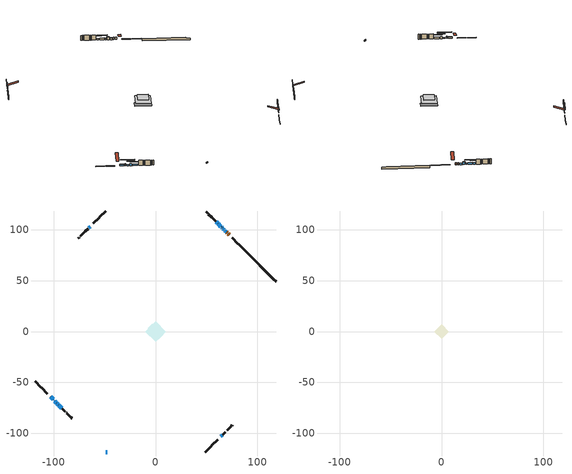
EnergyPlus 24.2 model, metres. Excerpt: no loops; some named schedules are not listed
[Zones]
conditioned space
 floor adiabatic (AdiabaticFloorConstruction): -9.92,0 0,9.92 9.92,0 0,-9.92 z2.6
 floor foundation (Slab1 construction): -7.54,3.23 -3.23,7.54 7.54,-3.23 3.23,-7.54 z-2.13
 wall outside (RimJoist1 construction): 48.94,-118.15 54.73,-112.35 / -118.15,-48.94 -112.35,-54.73 / -48.94,118.15 -54.73,112.35 / 87.32,79.77 81.53,85.56 z0.16:0.46
 wall outside (RimJoist2 construction): 55.39,-111.7 61.04,-106.04 / -111.7,-55.39 -106.04,-61.04 / -55.39,111.7 -61.04,106.04 / 80.87,86.22 75.21,91.87 z0.16:0.46
 wall outside (AdiabaticWallConstruction 1): 72.1,94.99 71.11,95.97 / 70.46,96.63 69.96,97.12 z0.16:2.19
 wall outside (AdiabaticWallConstruction): -48.94,-118.15 -48.53,-118.15 / -47.6,-118.15 -47.39,-118.15 z0.16:1.38; 69.31,97.78 68.08,99 / -102.93,-64.16 -100.48,-66.6 / 60.93,106.15 59.71,107.38 / 64.16,-102.93 65.38,-101.7 z0.16:1.48; 67.43,99.66 66.13,100.95 z0.16:2.57; 65.48,101.61 64.87,102.22 z0.16:1.18; -99.83,-67.26 -99.47,-67.62 z0.16:1.81; -64.16,102.93 -65.52,101.56 / -98.81,-68.28 -97.44,-69.64 z0.16:0.92; 64.21,102.88 61.59,105.5 z0.16:1.99; -96.79,-70.3 -95.48,-71.61 z0.16:2.04; -94.82,-72.27 -91.94,-75.14 z0.16:1.43
 wall outside (Wall1 construction): 66.04,-101.05 68.5,-98.59 / -91.29,-75.8 -88.83,-78.26 / -66.18,100.9 -68.64,98.44 / 59.05,108.03 56.59,110.49 z0.16:5.04
 wall outside (Wall2 construction): 69.15,-97.93 69.52,-97.56 / -88.17,-78.91 -87.8,-79.28 / -69.3,97.79 -69.67,97.42 / 55.94,111.15 55.57,111.52 z0.16:5.04
 wall outside (Wall3 construction): 70.18,-96.91 73.19,-93.9 / -87.15,-79.94 -84.14,-82.95 / -70.32,96.76 -73.33,93.75 / 54.91,112.17 51.9,115.18 z0.16:5.04
 wall outside (Wall4 construction): 73.85,-93.24 74.23,-92.85 / -83.48,-83.61 -83.09,-83.99 / -73.99,93.1 -74.38,92.71 / 51.24,115.84 50.86,116.23 z0.16:5.04
 wall outside (Wall5 construction): 74.89,-92.2 75.49,-91.59 / -82.44,-84.65 -81.83,-85.26 / -75.03,92.05 -75.64,91.45 / 50.2,116.88 49.6,117.49 z0.16:5.04
 wall foundation (FoundationWall1 construction): 87.97,79.11,-2.13 87.97,79.11,0.16 115.13,51.96,0.16 115.13,51.96,-0.53 118.15,48.94,-0.53 118.15,48.94,-2.13
 window (WindowConstruction 10): -48.94,-118.15 -48.53,-118.15 z0.16:1.38
 window (WindowConstruction 5): 69.3,97.78 68.08,99 z0.16:1.48
 window (WindowConstruction 6): 67.43,99.66 66.13,100.95 z0.16:2.57
 window (WindowConstruction 7): 65.48,101.61 64.87,102.22 z0.16:1.17
 window (WindowConstruction 8): -102.93,-64.16 -100.48,-66.6 z0.16:1.48
 window (WindowConstruction 9): -99.83,-67.26 -99.47,-67.62 z0.16:1.81
 window (WindowConstruction 11): -47.6,-118.15 -47.39,-118.15 z0.16:1.38
 window (WindowConstruction 12): -64.16,102.93 -65.52,101.56 z0.16:0.92
 window (WindowConstruction 13): -98.81,-68.28 -97.44,-69.64 z0.16:0.92
 window (WindowConstruction): 64.21,102.88 61.59,105.5 z0.16:1.99
 window (WindowConstruction 1): 60.93,106.15 59.71,107.38 z0.16:1.48
 window (WindowConstruction 2): 64.16,-102.93 65.38,-101.7 z0.16:1.48
 window (WindowConstruction 3): -96.79,-70.3 -95.48,-71.61 z0.16:2.04
 window (WindowConstruction 4): -94.82,-72.27 -91.94,-75.14 z0.16:1.43
 door (Door): 72.1,94.99 71.11,95.97 z0.16:2.19
 door (Door 1): 70.45,96.63 69.96,97.12 z0.16:2.19
 ceiling adiabatic (AdiabaticFloorConstruction): 0,-9.92 9.92,0 0,9.92 -9.92,0 z2.6
attic - vented
 floor to conditioned space (Floor1 construction Reversed): -7.01,0 0,7.01 7.01,0 0,-7.01 z5.04
 roof outside (Roof1 construction): 63.5,-103.58,5.04 56.67,-96.75,8.26 54.87,-98.55,8.26 61.7,-105.38,5.04; -103.58,-63.5,5.04 -96.75,-56.67,8.26 -98.55,-54.87,8.26 -105.38,-61.7,5.04; -63.5,103.58,5.04 -56.67,96.75,8.26 -54.87,98.55,8.26 -61.7,105.38,5.04; 72.75,94.33,5.04 65.92,87.5,8.26 67.72,85.7,8.26 74.55,92.53,5.04
shading: 67.94,99.14 69.45,97.64 69.74,97.93 68.23,99.44 z1.68; 65.99,101.09 67.57,99.52 67.86,99.81 66.28,101.39 z2.78; 64.72,102.36 65.62,101.47 65.91,101.76 65.01,102.65 z1.38; -100.34,-66.74 -103.07,-64.02 -103.36,-64.31 -100.63,-67.04 z1.68; -99.32,-67.76 -99.97,-67.12 -100.26,-67.41 -99.61,-68.05 z2.01; -69.33,97.76 -60.35,106.73 -60.65,107.02 -69.62,98.05 z6.3; -93.64,-73.45 -102.61,-64.47 -102.9,-64.76 -93.93,-73.74 z6.3; 59.72,107.36 66.08,101.01 66.37,101.3 60.01,107.65 z4.63; 57.84,109.24 62.8,104.29 63.09,104.58 58.13,109.53 z4.12; 67.25,-99.84 62.29,-104.79 62.58,-105.08 67.54,-100.13 z4.12; -93.61,-73.48 -98.65,-68.43 -98.94,-68.72 -93.9,-73.77 z4.68; -90.08,-77.01 -96.69,-70.4 -96.98,-70.69 -90.37,-77.3 z4.07
[Building]
Building 1: Terrain=Suburbs
[Site:Location]
Toronto City Centre_ON: Latitude {deg}=43.63; Longitude {deg}=-79.39; Time Zone {hr}=-5; Elevation {m}=77; Keep Site Location Information=Yes
[Site:GroundTemperature:Shallow]
5.01852, 3.26908, 3.12898, 3.95918, 7.29196, 10.6092, 13.4851, 15.3069, 15.4617, 13.9799, 11.1774, 7.9619
[Site:WaterMainsTemperature]
Calculation Method=Schedule; Temperature Schedule=mains temperature schedule
[Material] Roughness=Rough; Thermal Absorptance=0.9
Name | Thickness {m} | Conductivity {W/m-K} | Density {kg/m3} | Specific Heat {J/kg-K} | Solar Absorptance | Visible Absorptance
asphalt or fiberglass shingles | 0.00635 | 0.162714 | 1121.4 | 1465.45 | 0.84 | 0.84
ceiling loosefill ins | 0.338667 | 0.0480833 | 16.02 | 1046.75 | 0.7 | 0.7
ceiling stud and cavity | 0.1397 | 0.28436 | 65.682 | 1177.47 | 0.7 | 0.7
concrete 4.0 in. | 0.1016 | 1.803125 | 2242.8 | 837.4 | 0.7 | 0.7
concrete 8.0 in. | 0.2032 | 1.803125 | 2242.8 | 837.4 | 0.7 | 0.7
door material | 0.04445 | 0.327969 | 512.64 | 1214.23 | 0.7 | 0.7
exterior vertical ins | 0.0457286 | 0.029427 | 32.04 | 1214.23 | 0.7 | 0.7
floor covering | 0.0127 | 0.0433444 | 54.468 | 1339.84 | 0.6 | 0.6
floor rigid ins; wall rigid ins | 0.512978 | 0.029427 | 32.04 | 1214.23 | 0.7 | 0.7
floor stud and cavity | 0.1397 | 1.75129 | 37.0049 | 1207.88 | 0.7 | 0.7
furniture material conditioned space 1 | 0.1524 | 0.115458 | 640.8 | 1214.23 | 0.6 | 0.6
gypsum board | 0.0127 | 0.160291 | 801 | 837.4 | 0.6 | 0.6
gypsum board 1 | 0.0127 | 0.160291 | 801 | 837.4 | 0.7 | 0.7
osb sheathing 0.5 in. | 0.0127 | 0.115458 | 512.64 | 1214.23 | 0.7 | 0.7
osb sheathing 0.75 in. | 0.01905 | 0.115458 | 512.64 | 1214.23 | 0.7 | 0.7
osb sheathing 2.0 in. | 0.0508 | 0.115458 | 512.64 | 1214.23 | 0.7 | 0.7
rim joist rigid ins | 0.051816 | 0.029427 | 32.04 | 1214.23 | 0.7 | 0.7
rim joist stud and cavity | 0.0508 | 0.0405436 | 125.044 | 1163.47 | 0.6 | 0.6
rim joist stud and cavity 1 | 0.0508 | 0.0332151 | 125.044 | 1163.47 | 0.6 | 0.6
wall stud and cavity | 0.1397 | 0.101847 | 139.0536 | 1170.24 | 0.7 | 0.7
wall stud and cavity 1 | 0.1397 | 0.100049 | 139.0536 | 1170.24 | 0.7 | 0.7
wall stud and cavity 2 | 0.1397 | 0.10224 | 139.0536 | 1170.24 | 0.7 | 0.7
wall stud and cavity 3 | 0.1397 | 0.0981912 | 139.0536 | 1170.24 | 0.7 | 0.7
wall stud and cavity 4 | 0.1397 | 0.112537 | 139.0536 | 1170.24 | 0.7 | 0.7
wall stud and cavity 5 | 0.0889 | 0.380278 | 52.3479 | 1209.89 | 0.7 | 0.7
wall stud and cavity 6 | 0.0889 | 0.391764 | 83.0341 | 1211.67 | 0.7 | 0.7
wood siding | 0.0254 | 0.102417 | 544.68 | 1172.36 | 0.91 | 0.91
wood siding 1; wood siding 2; wood siding 3 | 0.0254 | 0.102417 | 544.68 | 1172.36 | 0.7 | 0.7
[WindowMaterial:SimpleGlazingSystem]
Name | U-Factor {W/m2-K} | Solar Heat Gain Coefficient
WindowMaterial | 3.296079 | 0.7
WindowMaterial 1 | 2.103699 | 0.64
WindowMaterial 2 | 2.98322 | 0.59
WindowMaterial 3 | 2.39498 | 0.64
WindowMaterial 4 | 2.04181 | 0.66
WindowMaterial 5 | 2.94802 | 0.64
WindowMaterial 6 | 2.401794 | 0.64
WindowMaterial 7 | 2.30697 | 0.57
WindowMaterial 8 | 2.67661 | 0.51
WindowMaterial 9 | 2.5199 | 0.59
[Construction]
AdiabaticFloorConstruction: floor stud and cavity, floor rigid ins, osb sheathing 0.75 in., floor covering
AdiabaticWallConstruction: wood siding 2, wall rigid ins, wall stud and cavity 5, gypsum board
AdiabaticWallConstruction 1: wood siding 3, wall rigid ins, wall stud and cavity 5, gypsum board
Door; Door 1: door material
Floor1 construction Reversed: gypsum board, ceiling stud and cavity, ceiling loosefill ins
FoundationWall1 construction: concrete 8.0 in., gypsum board 1
furniture construction conditioned space 1: furniture material conditioned space 1
PartitionWallConstruction: gypsum board, wall stud and cavity 6, gypsum board
RimJoist1 construction: wood siding 1, rim joist rigid ins, osb sheathing 2.0 in., rim joist stud and cavity
RimJoist2 construction: wood siding 1, osb sheathing 2.0 in., rim joist stud and cavity 1
Roof1 construction: asphalt or fiberglass shingles
Slab1 construction: concrete 4.0 in.
Wall1 construction: wood siding, osb sheathing 0.5 in., wall stud and cavity, gypsum board
Wall2 construction: wood siding, osb sheathing 0.5 in., wall stud and cavity 1, gypsum board
Wall3 construction: wood siding, osb sheathing 0.5 in., wall stud and cavity 2, gypsum board
Wall4 construction: wood siding, osb sheathing 0.5 in., wall stud and cavity 3, gypsum board
Wall5 construction: wood siding, osb sheathing 0.5 in., wall stud and cavity 4, gypsum board
WindowConstruction: WindowMaterial
WindowConstruction 1; WindowConstruction 2; WindowConstruction 5: WindowMaterial 1
WindowConstruction 10; WindowConstruction 11: WindowMaterial 8
WindowConstruction 12; WindowConstruction 13: WindowMaterial 9
WindowConstruction 3: WindowMaterial 2
WindowConstruction 4: WindowMaterial 3
WindowConstruction 6: WindowMaterial 4
WindowConstruction 7: WindowMaterial 5
WindowConstruction 8: WindowMaterial 6
WindowConstruction 9: WindowMaterial 7
[Zone] Multiplier=1; Part of Total Floor Area=Yes
Name | Volume {m3}
attic - vented | 51.4291
conditioned space | 766.1
[Space]
Name | Zone | Volume {m3}
attic - vented 1 | attic - vented | 51.4291
conditioned space 1 | conditioned space | 766.1
[ZoneInfiltration:EffectiveLeakageArea]
infil attic - vented 1: Zone or Space=attic - vented 1; Schedule=Always On Discrete; Effective Air Leakage Area {cm2}=4142.32; Stack Coefficient=0.000223932; Wind Coefficient=1.01106e-05
[ZoneMixing]
whole house fan mix: Zone or Space=attic - vented; Schedule=Always On Continuous; Design Flow Rate Calculation Method=Flow/Zone; Design Flow Rate {m3/s}=0; Source Zone or Space=conditioned space
[SurfaceProperty:ExposedFoundationPerimeter]
Slab1: Exposed Perimeter Calculation Method=TotalExposedPerimeter; Total Exposed Perimeter {m}=42.671
[InternalMass] Zone or ZoneList=conditioned space; Space or SpaceList=conditioned space 1
Name | Construction | Surface Area {m2}
furniture mass conditioned space 1 | furniture construction conditioned space 1 | 115.88
partition wall mass | PartitionWallConstruction | 289.7
[Lights]
interior lighting: Zone or ZoneList or Space or SpaceList=conditioned space 1; Schedule=interior lighting schedule; Design Level Calculation Method=LightingLevel; Lighting Level {W}=343.2; Return Air Fraction=0; Fraction Radiant=0.6; Fraction Visible=0.2; Fraction Replaceable=1
[People]
occupants: Zone or ZoneList or Space or SpaceList=conditioned space 1; Number of People Schedule=occupants schedule; Number of People Calculation Method=People; Number of People=3; Fraction Radiant=0.314171; Sensible Heat Fraction=0.56303; Activity Level Schedule=occupants activity schedule; Carbon Dioxide Generation Rate {m3/s-W}=0; Enable ASHRAE 55 Comfort Warnings=No; Mean Radiant Temperature Calculation Type=EnclosureAveraged
[ElectricEquipment] Zone or ZoneList or Space or SpaceList=conditioned space 1; Design Level Calculation Method=EquipmentLevel
Name | Schedule | Design Level {W} | Fraction Latent | Fraction Radiant | Fraction Lost
clothes dryer | clothes dryer schedule | 140.772 | 0.015 | 0.081 | 0.85
clothes washer | clothes washer schedule | 32.1985 | 0.03 | 0.162 | 0.7
cooking range | cooking range schedule | 215.147 | 0.08 | 0.432 | 0.2
dishwasher | dishwasher schedule | 66.8632 | 0.3 | 0.18 | 0.4
fridge | fridge schedule | 72.9452 | 0 | 0.6 | 0
mech vent bath fan 0 | mech vent bath fan 0 schedule | 86 | 0 | 0 | 1
mech vent house fan | mech vent house fan schedule | 0 | 0 | 0 | 1
mech vent house fan cfis | mech vent house fan cfis schedule | 0 | 0 | 0 | 0
mech vent range fan 0 | mech vent range fan 0 schedule | 43 | 0 | 0 | 1
misc plug loads | misc plug loads schedule | 494.7 | 0.045 | 0.513 | 0.1
whole house fan | Always On Discrete | 0 | 0 | 0 | 1
[OtherEquipment] Zone or ZoneList or Space or SpaceList=conditioned space 1; Design Level Calculation Method=EquipmentLevel
Name | Fuel Type | Schedule | Design Level {W} | Fraction Latent | Fraction Radiant | Fraction Lost
clothes dryer 1 | Electricity | clothes dryer schedule | 0 | 0.015 | 0.081 | 0.85
cooking range 1 | Electricity | cooking range schedule | 0 | 0.08 | 0.432 | 0.2
general water use latent | None | general water use schedule | 62.594 | 1 | 0 | 0
general water use sensible | None | general water use schedule | -61.6891 | 0 | 0.6 | 0
mech vent house fan latent load | None | Always On Discrete | 0 | 1 | 0 | 0
mech vent house fan sensible load | None | Always On Discrete | 0 | 0 | 0 | 0
water heater energy adjustment1 | NaturalGas | Always On Discrete | 0.01 | 0 | 0 | 1
[ZoneInfiltration:DesignFlowRate] Zone or ZoneList or Space or SpaceList=conditioned space 1; Schedule=Always On Discrete; Design Flow Rate Calculation Method=Flow/Zone; Design Flow Rate {m3/s}=0
infil flow; natural vent flow; whole house fan flow
[Foundation:Kiva]
Foundation Kiva 1: Initial Indoor Air Temperature {C}=18; Wall Height Above Grade {m}=0.15999; Wall Depth Below Slab {m}=0.2032; Custom Block Material Name 1=exterior vertical ins; Custom Block Depth 1 {m}=2.28999; Custom Block X Position 1 {m}=0.2159; Custom Block Z Position 1 {m}=0
[Foundation:Kiva:Settings]
Soil Conductivity {W/m-K}=0.849921; Soil Density {kg/m3}=1842.3; Soil Specific Heat {J/kg-K}=418.7; Ground Solar Absorptivity=0.9; Ground Thermal Absorptivity=0.9; Ground Surface Roughness {m}=0.03; Far-Field Width {m}=40; Deep-Ground Boundary Condition=ZeroFlux; Deep-Ground Depth {m}=40; Minimum Cell Dimension {m}=0.2; Maximum Cell Growth Coefficient=3; Simulation Timestep=Timestep
[Exterior:Lights]
exterior lighting: Schedule=exterior lighting schedule; Design Level {W}=75.6
[Schedule:Constant]
Name | Hourly Value
Always On Continuous; mech vent house fan schedule; mech vent house fan cfis schedule; Always On Discrete | 1
occupants activity schedule | 117.228
fridge schedule | 0
[Schedule:Week:Daily]
interior lighting schedule Week Rule - Jan1-Jan27: interior lighting schedule day, interior lighting schedule day, interior lighting schedule day, interior lighting schedule day, interior lighting schedule day, interior lighting schedule day, interior lighting schedule day, interior lighting schedule default day, interior lighting schedule default day, interior lighting schedule default day, interior lighting schedule default day, interior lighting schedule default day
interior lighting schedule Week Rule - Jan28-Feb3: interior lighting schedule day, interior lighting schedule day, interior lighting schedule day, interior lighting schedule day, interior lighting schedule day 1, interior lighting schedule day 1, interior lighting schedule day 1, interior lighting schedule default day, interior lighting schedule default day, interior lighting schedule default day, interior lighting schedule default day, interior lighting schedule default day
interior lighting schedule Week Rule - Feb4-Feb24: interior lighting schedule day 1, interior lighting schedule day 1, interior lighting schedule day 1, interior lighting schedule day 1, interior lighting schedule day 1, interior lighting schedule day 1, interior lighting schedule day 1, interior lighting schedule default day, interior lighting schedule default day, interior lighting schedule default day, interior lighting schedule default day, interior lighting schedule default day
interior lighting schedule Week Rule - Feb25-Mar3: interior lighting schedule day 1, interior lighting schedule day 1, interior lighting schedule day 1, interior lighting schedule day 1, interior lighting schedule day 2, interior lighting schedule day 2, interior lighting schedule day 2, interior lighting schedule default day, interior lighting schedule default day, interior lighting schedule default day, interior lighting schedule default day, interior lighting schedule default day
interior lighting schedule Week Rule - Mar4-Mar31: interior lighting schedule day 2, interior lighting schedule day 2, interior lighting schedule day 2, interior lighting schedule day 2, interior lighting schedule day 2, interior lighting schedule day 2, interior lighting schedule day 2, interior lighting schedule default day, interior lighting schedule default day, interior lighting schedule default day, interior lighting schedule default day, interior lighting schedule default day
interior lighting schedule Week Rule - Apr1-Apr28: interior lighting schedule day 3, interior lighting schedule day 3, interior lighting schedule day 3, interior lighting schedule day 3, interior lighting schedule day 3, interior lighting schedule day 3, interior lighting schedule day 3, interior lighting schedule default day, interior lighting schedule default day, interior lighting schedule default day, interior lighting schedule default day, interior lighting schedule default day
interior lighting schedule Week Rule - Apr29-May5: interior lighting schedule day 3, interior lighting schedule day 3, interior lighting schedule day 4, interior lighting schedule day 4, interior lighting schedule day 4, interior lighting schedule day 4, interior lighting schedule day 4, interior lighting schedule default day, interior lighting schedule default day, interior lighting schedule default day, interior lighting schedule default day, interior lighting schedule default day
interior lighting schedule Week Rule - May6-May26: interior lighting schedule day 4, interior lighting schedule day 4, interior lighting schedule day 4, interior lighting schedule day 4, interior lighting schedule day 4, interior lighting schedule day 4, interior lighting schedule day 4, interior lighting schedule default day, interior lighting schedule default day, interior lighting schedule default day, interior lighting schedule default day, interior lighting schedule default day
interior lighting schedule Week Rule - May27-Jun2: interior lighting schedule day 4, interior lighting schedule day 4, interior lighting schedule day 4, interior lighting schedule day 4, interior lighting schedule day 4, interior lighting schedule day 5, interior lighting schedule day 5, interior lighting schedule default day, interior lighting schedule default day, interior lighting schedule default day, interior lighting schedule default day, interior lighting schedule default day
interior lighting schedule Week Rule - Jun3-Jun30: interior lighting schedule day 5, interior lighting schedule day 5, interior lighting schedule day 5, interior lighting schedule day 5, interior lighting schedule day 5, interior lighting schedule day 5, interior lighting schedule day 5, interior lighting schedule default day, interior lighting schedule default day, interior lighting schedule default day, interior lighting schedule default day, interior lighting schedule default day
interior lighting schedule Week Rule - Jul1-Jul28: interior lighting schedule day 6, interior lighting schedule day 6, interior lighting schedule day 6, interior lighting schedule day 6, interior lighting schedule day 6, interior lighting schedule day 6, interior lighting schedule day 6, interior lighting schedule default day, interior lighting schedule default day, interior lighting schedule default day, interior lighting schedule default day, interior lighting schedule default day
interior lighting schedule Week Rule - Jul29-Aug4: interior lighting schedule day 6, interior lighting schedule day 6, interior lighting schedule day 6, interior lighting schedule day 7, interior lighting schedule day 7, interior lighting schedule day 7, interior lighting schedule day 7, interior lighting schedule default day, interior lighting schedule default day, interior lighting schedule default day, interior lighting schedule default day, interior lighting schedule default day
interior lighting schedule Week Rule - Aug5-Aug25: interior lighting schedule day 7, interior lighting schedule day 7, interior lighting schedule day 7, interior lighting schedule day 7, interior lighting schedule day 7, interior lighting schedule day 7, interior lighting schedule day 7, interior lighting schedule default day, interior lighting schedule default day, interior lighting schedule default day, interior lighting schedule default day, interior lighting schedule default day
interior lighting schedule Week Rule - Aug26-Sep1: interior lighting schedule day 7, interior lighting schedule day 7, interior lighting schedule day 7, interior lighting schedule day 7, interior lighting schedule day 7, interior lighting schedule day 7, interior lighting schedule day 8, interior lighting schedule default day, interior lighting schedule default day, interior lighting schedule default day, interior lighting schedule default day, interior lighting schedule default day
interior lighting schedule Week Rule - Sep2-Sep29: interior lighting schedule day 8, interior lighting schedule day 8, interior lighting schedule day 8, interior lighting schedule day 8, interior lighting schedule day 8, interior lighting schedule day 8, interior lighting schedule day 8, interior lighting schedule default day, interior lighting schedule default day, interior lighting schedule default day, interior lighting schedule default day, interior lighting schedule default day
interior lighting schedule Week Rule - Sep30-Oct6: interior lighting schedule day 8, interior lighting schedule day 9, interior lighting schedule day 9, interior lighting schedule day 9, interior lighting schedule day 9, interior lighting schedule day 9, interior lighting schedule day 9, interior lighting schedule default day, interior lighting schedule default day, interior lighting schedule default day, interior lighting schedule default day, interior lighting schedule default day
interior lighting schedule Week Rule - Oct7-Oct27: interior lighting schedule day 9, interior lighting schedule day 9, interior lighting schedule day 9, interior lighting schedule day 9, interior lighting schedule day 9, interior lighting schedule day 9, interior lighting schedule day 9, interior lighting schedule default day, interior lighting schedule default day, interior lighting schedule default day, interior lighting schedule default day, interior lighting schedule default day
interior lighting schedule Week Rule - Oct28-Nov3: interior lighting schedule day 9, interior lighting schedule day 9, interior lighting schedule day 9, interior lighting schedule day 9, interior lighting schedule day 10, interior lighting schedule day 10, interior lighting schedule day 10, interior lighting schedule default day, interior lighting schedule default day, interior lighting schedule default day, interior lighting schedule default day, interior lighting schedule default day
interior lighting schedule Week Rule - Nov4-Nov24: interior lighting schedule day 10, interior lighting schedule day 10, interior lighting schedule day 10, interior lighting schedule day 10, interior lighting schedule day 10, interior lighting schedule day 10, interior lighting schedule day 10, interior lighting schedule default day, interior lighting schedule default day, interior lighting schedule default day, interior lighting schedule default day, interior lighting schedule default day
interior lighting schedule Week Rule - Nov25-Dec1: interior lighting schedule day 10, interior lighting schedule day 10, interior lighting schedule day 10, interior lighting schedule day 10, interior lighting schedule day 10, interior lighting schedule day 10, interior lighting schedule day 11, interior lighting schedule default day, interior lighting schedule default day, interior lighting schedule default day, interior lighting schedule default day, interior lighting schedule default day
interior lighting schedule Week Rule - Dec2-Dec31: interior lighting schedule day 11, interior lighting schedule day 11, interior lighting schedule day 11, interior lighting schedule day 11, interior lighting schedule day 11, interior lighting schedule day 11, interior lighting schedule day 11, interior lighting schedule default day, interior lighting schedule default day, interior lighting schedule default day, interior lighting schedule default day, interior lighting schedule default day
occupants schedule Week Rule - Jan1-Dec31: occupants schedule day, occupants schedule day, occupants schedule day, occupants schedule day, occupants schedule day, occupants schedule day, occupants schedule day, occupants schedule default day, occupants schedule default day, occupants schedule default day, occupants schedule default day, occupants schedule default day
clothes dryer schedule Week Rule - Jan1-Dec31: clothes dryer schedule day, clothes dryer schedule day, clothes dryer schedule day, clothes dryer schedule day, clothes dryer schedule day, clothes dryer schedule day, clothes dryer schedule day, clothes dryer schedule default day, clothes dryer schedule default day, clothes dryer schedule default day, clothes dryer schedule default day, clothes dryer schedule default day
clothes washer schedule Week Rule - Jan1-Dec31: clothes washer schedule day, clothes washer schedule day, clothes washer schedule day, clothes washer schedule day, clothes washer schedule day, clothes washer schedule day, clothes washer schedule day, clothes washer schedule default day, clothes washer schedule default day, clothes washer schedule default day, clothes washer schedule default day, clothes washer schedule default day
cooking range schedule Week Rule - Jan1-Dec31: cooking range schedule day, cooking range schedule day, cooking range schedule day, cooking range schedule day, cooking range schedule day, cooking range schedule day, cooking range schedule day, cooking range schedule default day, cooking range schedule default day, cooking range schedule default day, cooking range schedule default day, cooking range schedule default day
dishwasher schedule Week Rule - Jan1-Dec31: dishwasher schedule day, dishwasher schedule day, dishwasher schedule day, dishwasher schedule day, dishwasher schedule day, dishwasher schedule day, dishwasher schedule day, dishwasher schedule default day, dishwasher schedule default day, dishwasher schedule default day, dishwasher schedule default day, dishwasher schedule default day
mech vent bath fan 0 schedule Week Rule - Jan1-Dec31: mech vent bath fan 0 schedule day, mech vent bath fan 0 schedule day, mech vent bath fan 0 schedule day, mech vent bath fan 0 schedule day, mech vent bath fan 0 schedule day, mech vent bath fan 0 schedule day, mech vent bath fan 0 schedule day, mech vent bath fan 0 schedule default day, mech vent bath fan 0 schedule default day, mech vent bath fan 0 schedule default day, mech vent bath fan 0 schedule default day, mech vent bath fan 0 schedule default day
mech vent range fan 0 schedule Week Rule - Jan1-Dec31: mech vent range fan 0 schedule day, mech vent range fan 0 schedule day, mech vent range fan 0 schedule day, mech vent range fan 0 schedule day, mech vent range fan 0 schedule day, mech vent range fan 0 schedule day, mech vent range fan 0 schedule day, mech vent range fan 0 schedule default day, mech vent range fan 0 schedule default day, mech vent range fan 0 schedule default day, mech vent range fan 0 schedule default day, mech vent range fan 0 schedule default day
misc plug loads schedule Week Rule - Jan1-Dec31: misc plug loads schedule day, misc plug loads schedule day, misc plug loads schedule day, misc plug loads schedule day, misc plug loads schedule day, misc plug loads schedule day, misc plug loads schedule day, misc plug loads schedule default day, misc plug loads schedule default day, misc plug loads schedule default day, misc plug loads schedule default day, misc plug loads schedule default day
general water use schedule Week Rule - Jan1-Dec31: general water use schedule day, general water use schedule day, general water use schedule day, general water use schedule day, general water use schedule day, general water use schedule day, general water use schedule day, general water use schedule default day, general water use schedule default day, general water use schedule default day, general water use schedule default day, general water use schedule default day
exterior lighting schedule Week Rule - Jan1-Jan27: exterior lighting schedule day, exterior lighting schedule day, exterior lighting schedule day, exterior lighting schedule day, exterior lighting schedule day, exterior lighting schedule day, exterior lighting schedule day, exterior lighting schedule default day, exterior lighting schedule default day, exterior lighting schedule default day, exterior lighting schedule default day, exterior lighting schedule default day
exterior lighting schedule Week Rule - Jan28-Feb3: exterior lighting schedule day, exterior lighting schedule day, exterior lighting schedule day, exterior lighting schedule day, exterior lighting schedule day 1, exterior lighting schedule day 1, exterior lighting schedule day 1, exterior lighting schedule default day, exterior lighting schedule default day, exterior lighting schedule default day, exterior lighting schedule default day, exterior lighting schedule default day
exterior lighting schedule Week Rule - Feb4-Feb24: exterior lighting schedule day 1, exterior lighting schedule day 1, exterior lighting schedule day 1, exterior lighting schedule day 1, exterior lighting schedule day 1, exterior lighting schedule day 1, exterior lighting schedule day 1, exterior lighting schedule default day, exterior lighting schedule default day, exterior lighting schedule default day, exterior lighting schedule default day, exterior lighting schedule default day
exterior lighting schedule Week Rule - Feb25-Mar3: exterior lighting schedule day 1, exterior lighting schedule day 1, exterior lighting schedule day 1, exterior lighting schedule day 1, exterior lighting schedule day 2, exterior lighting schedule day 2, exterior lighting schedule day 2, exterior lighting schedule default day, exterior lighting schedule default day, exterior lighting schedule default day, exterior lighting schedule default day, exterior lighting schedule default day
exterior lighting schedule Week Rule - Mar4-Mar31: exterior lighting schedule day 2, exterior lighting schedule day 2, exterior lighting schedule day 2, exterior lighting schedule day 2, exterior lighting schedule day 2, exterior lighting schedule day 2, exterior lighting schedule day 2, exterior lighting schedule default day, exterior lighting schedule default day, exterior lighting schedule default day, exterior lighting schedule default day, exterior lighting schedule default day
exterior lighting schedule Week Rule - Apr1-Apr28: exterior lighting schedule day 3, exterior lighting schedule day 3, exterior lighting schedule day 3, exterior lighting schedule day 3, exterior lighting schedule day 3, exterior lighting schedule day 3, exterior lighting schedule day 3, exterior lighting schedule default day, exterior lighting schedule default day, exterior lighting schedule default day, exterior lighting schedule default day, exterior lighting schedule default day
exterior lighting schedule Week Rule - Apr29-May5: exterior lighting schedule day 3, exterior lighting schedule day 3, exterior lighting schedule day 4, exterior lighting schedule day 4, exterior lighting schedule day 4, exterior lighting schedule day 4, exterior lighting schedule day 4, exterior lighting schedule default day, exterior lighting schedule default day, exterior lighting schedule default day, exterior lighting schedule default day, exterior lighting schedule default day
exterior lighting schedule Week Rule - May6-May26: exterior lighting schedule day 4, exterior lighting schedule day 4, exterior lighting schedule day 4, exterior lighting schedule day 4, exterior lighting schedule day 4, exterior lighting schedule day 4, exterior lighting schedule day 4, exterior lighting schedule default day, exterior lighting schedule default day, exterior lighting schedule default day, exterior lighting schedule default day, exterior lighting schedule default day
exterior lighting schedule Week Rule - May27-Jun2: exterior lighting schedule day 4, exterior lighting schedule day 4, exterior lighting schedule day 4, exterior lighting schedule day 4, exterior lighting schedule day 4, exterior lighting schedule day 5, exterior lighting schedule day 5, exterior lighting schedule default day, exterior lighting schedule default day, exterior lighting schedule default day, exterior lighting schedule default day, exterior lighting schedule default day
exterior lighting schedule Week Rule - Jun3-Jun30: exterior lighting schedule day 5, exterior lighting schedule day 5, exterior lighting schedule day 5, exterior lighting schedule day 5, exterior lighting schedule day 5, exterior lighting schedule day 5, exterior lighting schedule day 5, exterior lighting schedule default day, exterior lighting schedule default day, exterior lighting schedule default day, exterior lighting schedule default day, exterior lighting schedule default day
exterior lighting schedule Week Rule - Jul1-Jul28: exterior lighting schedule day 6, exterior lighting schedule day 6, exterior lighting schedule day 6, exterior lighting schedule day 6, exterior lighting schedule day 6, exterior lighting schedule day 6, exterior lighting schedule day 6, exterior lighting schedule default day, exterior lighting schedule default day, exterior lighting schedule default day, exterior lighting schedule default day, exterior lighting schedule default day
exterior lighting schedule Week Rule - Jul29-Aug4: exterior lighting schedule day 6, exterior lighting schedule day 6, exterior lighting schedule day 6, exterior lighting schedule day 7, exterior lighting schedule day 7, exterior lighting schedule day 7, exterior lighting schedule day 7, exterior lighting schedule default day, exterior lighting schedule default day, exterior lighting schedule default day, exterior lighting schedule default day, exterior lighting schedule default day
exterior lighting schedule Week Rule - Aug5-Aug25: exterior lighting schedule day 7, exterior lighting schedule day 7, exterior lighting schedule day 7, exterior lighting schedule day 7, exterior lighting schedule day 7, exterior lighting schedule day 7, exterior lighting schedule day 7, exterior lighting schedule default day, exterior lighting schedule default day, exterior lighting schedule default day, exterior lighting schedule default day, exterior lighting schedule default day
exterior lighting schedule Week Rule - Aug26-Sep1: exterior lighting schedule day 7, exterior lighting schedule day 7, exterior lighting schedule day 7, exterior lighting schedule day 7, exterior lighting schedule day 7, exterior lighting schedule day 7, exterior lighting schedule day 8, exterior lighting schedule default day, exterior lighting schedule default day, exterior lighting schedule default day, exterior lighting schedule default day, exterior lighting schedule default day
exterior lighting schedule Week Rule - Sep2-Sep29: exterior lighting schedule day 8, exterior lighting schedule day 8, exterior lighting schedule day 8, exterior lighting schedule day 8, exterior lighting schedule day 8, exterior lighting schedule day 8, exterior lighting schedule day 8, exterior lighting schedule default day, exterior lighting schedule default day, exterior lighting schedule default day, exterior lighting schedule default day, exterior lighting schedule default day
[Schedule:Year]
interior lighting schedule: interior lighting schedule Week Rule - Jan1-Jan27, 1, 1, 1, 27, interior lighting schedule Week Rule - Jan28-Feb3, 1, 28, 2, 3, interior lighting schedule Week Rule - Feb4-Feb24, 2, 4, 2, 24, interior lighting schedule Week Rule - Feb25-Mar3, 2, 25, 3, 3, interior lighting schedule Week Rule - Mar4-Mar31, 3, 4, 3, 31, interior lighting schedule Week Rule - Apr1-Apr28, 4, 1, 4, 28, interior lighting schedule Week Rule - Apr29-May5, 4, 29, 5, 5, interior lighting schedule Week Rule - May6-May26, 5, 6, 5, 26, interior lighting schedule Week Rule - May27-Jun2, 5, 27, 6, 2, interior lighting schedule Week Rule - Jun3-Jun30, 6, 3, 6, 30, interior lighting schedule Week Rule - Jul1-Jul28, 7, 1, 7, 28, interior lighting schedule Week Rule - Jul29-Aug4, 7, 29, 8, 4, interior lighting schedule Week Rule - Aug5-Aug25, 8, 5, 8, 25, interior lighting schedule Week Rule - Aug26-Sep1, 8, 26, 9, 1, interior lighting schedule Week Rule - Sep2-Sep29, 9, 2, 9, 29, interior lighting schedule Week Rule - Sep30-Oct6, 9, 30, 10, 6, interior lighting schedule Week Rule - Oct7-Oct27, 10, 7, 10, 27, interior lighting schedule Week Rule - Oct28-Nov3, 10, 28, 11, 3, interior lighting schedule Week Rule - Nov4-Nov24, 11, 4, 11, 24, interior lighting schedule Week Rule - Nov25-Dec1, 11, 25, 12, 1, interior lighting schedule Week Rule - Dec2-Dec31, 12, 2, 12, 31
occupants schedule: occupants schedule Week Rule - Jan1-Dec31, 1, 1, 12, 31
clothes dryer schedule: clothes dryer schedule Week Rule - Jan1-Dec31, 1, 1, 12, 31
clothes washer schedule: clothes washer schedule Week Rule - Jan1-Dec31, 1, 1, 12, 31
cooking range schedule: cooking range schedule Week Rule - Jan1-Dec31, 1, 1, 12, 31
dishwasher schedule: dishwasher schedule Week Rule - Jan1-Dec31, 1, 1, 12, 31
mech vent bath fan 0 schedule: mech vent bath fan 0 schedule Week Rule - Jan1-Dec31, 1, 1, 12, 31
mech vent range fan 0 schedule: mech vent range fan 0 schedule Week Rule - Jan1-Dec31, 1, 1, 12, 31
misc plug loads schedule: misc plug loads schedule Week Rule - Jan1-Dec31, 1, 1, 12, 31
general water use schedule: general water use schedule Week Rule - Jan1-Dec31, 1, 1, 12, 31
exterior lighting schedule: exterior lighting schedule Week Rule - Jan1-Jan27, 1, 1, 1, 27, exterior lighting schedule Week Rule - Jan28-Feb3, 1, 28, 2, 3, exterior lighting schedule Week Rule - Feb4-Feb24, 2, 4, 2, 24, exterior lighting schedule Week Rule - Feb25-Mar3, 2, 25, 3, 3, exterior lighting schedule Week Rule - Mar4-Mar31, 3, 4, 3, 31, exterior lighting schedule Week Rule - Apr1-Apr28, 4, 1, 4, 28, exterior lighting schedule Week Rule - Apr29-May5, 4, 29, 5, 5, exterior lighting schedule Week Rule - May6-May26, 5, 6, 5, 26, exterior lighting schedule Week Rule - May27-Jun2, 5, 27, 6, 2, exterior lighting schedule Week Rule - Jun3-Jun30, 6, 3, 6, 30, exterior lighting schedule Week Rule - Jul1-Jul28, 7, 1, 7, 28, exterior lighting schedule Week Rule - Jul29-Aug4, 7, 29, 8, 4, exterior lighting schedule Week Rule - Aug5-Aug25, 8, 5, 8, 25, exterior lighting schedule Week Rule - Aug26-Sep1, 8, 26, 9, 1, exterior lighting schedule Week Rule - Sep2-Sep29, 9, 2, 9, 29, exterior lighting schedule Week Rule - Sep30-Oct6, 9, 30, 10, 6, exterior lighting schedule Week Rule - Oct7-Oct27, 10, 7, 10, 27, exterior lighting schedule Week Rule - Oct28-Nov3, 10, 28, 11, 3, exterior lighting schedule Week Rule - Nov4-Nov24, 11, 4, 11, 24, exterior lighting schedule Week Rule - Nov25-Dec1, 11, 25, 12, 1, exterior lighting schedule Week Rule - Dec2-Dec31, 12, 2, 12, 31
[Schedule:Compact]
mains temperature schedule: Through: 01/01, For: AllDays, Until: 24:00, 8.80333, Through: 01/02, For: AllDays, Until: 24:00, 8.74333, Through: 01/03, For: AllDays, Until: 24:00, 8.68389, Through: 01/04, For: AllDays, Until: 24:00, 8.62611, Through: 01/05, For: AllDays, Until: 24:00, 8.56944, Through: 01/06, For: AllDays, Until: 24:00, 8.51389, Through: 01/07, For: AllDays, Until: 24:00, 8.45944, Through: 01/08, For: AllDays, Until: 24:00, 8.40611, Through: 01/09, For: AllDays, Until: 24:00, 8.35389, Through: 01/10, For: AllDays, Until: 24:00, 8.30278, Through: 01/11, For: AllDays, Until: 24:00, 8.25333, Through: 01/12, For: AllDays, Until: 24:00, 8.205, Through: 01/13, For: AllDays, Until: 24:00, 8.15778, Through: 01/14, For: AllDays, Until: 24:00, 8.11222, Through: 01/15, For: AllDays, Until: 24:00, 8.06778, Through: 01/16, For: AllDays, Until: 24:00, 8.02444, Through: 01/17, For: AllDays, Until: 24:00, 7.98222, Through: 01/18, For: AllDays, Until: 24:00, 7.94167, Through: 01/19, For: AllDays, Until: 24:00, 7.90222, Through: 01/20, For: AllDays, Until: 24:00, 7.86444, Through: 01/21, For: AllDays, Until: 24:00, 7.82778, Through: 01/22, For: AllDays, Until: 24:00, 7.79278, Through: 01/23, For: AllDays, Until: 24:00, 7.75889, Through: 01/24, For: AllDays, Until: 24:00, 7.72667, Through: 01/25, For: AllDays, Until: 24:00, 7.69556, Through: 01/26, For: AllDays, Until: 24:00, 7.66611, Through: 01/27, For: AllDays, Until: 24:00, 7.63778, Through: 01/28, For: AllDays, Until: 24:00, 7.61111, Through: 01/29, For: AllDays, Until: 24:00, 7.58556, Through: 01/30, For: AllDays, Until: 24:00, 7.56167, Through: 01/31, For: AllDays, Until: 24:00, 7.53944, Through: 02/01, For: AllDays, Until: 24:00, 7.51833, Through: 02/02, For: AllDays, Until: 24:00, 7.49889, Through: 02/03, For: AllDays, Until: 24:00, 7.48111, Through: 02/04, For: AllDays, Until: 24:00, 7.46444, Through: 02/05, For: AllDays, Until: 24:00, 7.44944, Through: 02/06, For: AllDays, Until: 24:00, 7.43556, Through: 02/07, For: AllDays, Until: 24:00, 7.42333, Through: 02/08, For: AllDays, Until: 24:00, 7.41278, Through: 02/09, For: AllDays, Until: 24:00, 7.40389, Through: 02/10, For: AllDays, Until: 24:00, 7.39611, Through: 02/11, For: AllDays, Until: 24:00, 7.39, Through: 02/12, For: AllDays, Until: 24:00, 7.38556, Through: 02/13, For: AllDays, Until: 24:00, 7.38222, Through: 02/14, For: AllDays, Until: 24:00, 7.38056, Through: 02/15, For: AllDays, Until: 24:00, 7.38056, Through: 02/16, For: AllDays, Until: 24:00, 7.38222, Through: 02/17, For: AllDays, Until: 24:00, 7.385, Through: 02/18, For: AllDays, Until: 24:00, 7.38944, Through: 02/19, For: AllDays, Until: 24:00, 7.395, Through: 02/20, For: AllDays, Until: 24:00, 7.40278, Through: 02/21, For: AllDays, Until: 24:00, 7.41167, Through: 02/22, For: AllDays, Until: 24:00, 7.42222, Through: 02/23, For: AllDays, Until: 24:00, 7.43389, Through: 02/24, For: AllDays, Until: 24:00, 7.44722, Through: 02/25, For: AllDays, Until: 24:00, 7.46222, Through: 02/26, For: AllDays, Until: 24:00, 7.47833, Through: 02/27, For: AllDays, Until: 24:00, 7.49611, Through: 02/28, For: AllDays, Until: 24:00, 7.51556, Through: 03/01, For: AllDays, Until: 24:00, 7.53667, Through: 03/02, For: AllDays, Until: 24:00, 7.55889, Through: 03/03, For: AllDays, Until: 24:00, 7.58222, Through: 03/04, For: AllDays, Until: 24:00, 7.60722, Through: 03/05, For: AllDays, Until: 24:00, 7.63389, Through: 03/06, For: AllDays, Until: 24:00, 7.66222, Through: 03/07, For: AllDays, Until: 24:00, 7.69111, Through: 03/08, For: AllDays, Until: 24:00, 7.72222, Through: 03/09, For: AllDays, Until: 24:00, 7.75444, Through: 03/10, For: AllDays, Until: 24:00, 7.78778, Through: 03/11, For: AllDays, Until: 24:00, 7.82278, Through: 03/12, For: AllDays, Until: 24:00, 7.85944, Through: 03/13, For: AllDays, Until: 24:00, 7.89722, Through: 03/14, For: AllDays, Until: 24:00, 7.93611, Through: 03/15, For: AllDays, Until: 24:00, 7.97667, Through: 03/16, For: AllDays, Until: 24:00, 8.01833, Through: 03/17, For: AllDays, Until: 24:00, 8.06167, Through: 03/18, For: AllDays, Until: 24:00, 8.10611, Through: 03/19, For: AllDays, Until: 24:00, 8.15167, Through: 03/20, For: AllDays, Until: 24:00, 8.19833, Through: 03/21, For: AllDays, Until: 24:00, 8.24667, Through: 03/22, For: AllDays, Until: 24:00, 8.29611, Through: 03/23, For: AllDays, Until: 24:00, 8.34667, Through: 03/24, For: AllDays, Until: 24:00, 8.39889, Through: 03/25, For: AllDays, Until: 24:00, 8.45167, Through: 03/26, For: AllDays, Until: 24:00, 8.50611, Through: 03/27, For: AllDays, Until: 24:00, 8.56167, Through: 03/28, For: AllDays, Until: 24:00, 8.61833, Through: 03/29, For: AllDays, Until: 24:00, 8.67611, Through: 03/30, For: AllDays, Until: 24:00, 8.735, Through: 03/31, For: AllDays, Until: 24:00, 8.795, Through: 04/01, For: AllDays, Until: 24:00, 8.85611, Through: 04/02, For: AllDays, Until: 24:00, 8.91833, Through: 04/03, For: AllDays, Until: 24:00, 8.98167, Through: 04/04, For: AllDays, Until: 24:00, 9.04556, Through: 04/05, For: AllDays, Until: 24:00, 9.11111, Through: 04/06, For: AllDays, Until: 24:00, 9.17722, Through: 04/07, For: AllDays, Until: 24:00, 9.24444, Through: 04/08, For: AllDays, Until: 24:00, 9.31222, Through: 04/09, For: AllDays, Until: 24:00, 9.38167, Through: 04/10, For: AllDays, Until: 24:00, 9.45167, Through: 04/11, For: AllDays, Until: 24:00, 9.52222, Through: 04/12, For: AllDays, Until: 24:00, 9.59444, Through: 04/13, For: AllDays, Until: 24:00, 9.66667, Through: 04/14, For: AllDays, Until: 24:00, 9.74, Through: 04/15, For: AllDays, Until: 24:00, 9.81444, Through: 04/16, For: AllDays, Until: 24:00, 9.88944, Through: 04/17, For: AllDays, Until: 24:00, 9.96556, Through: 04/18, For: AllDays, Until: 24:00, 10.0417, Through: 04/19, For: AllDays, Until: 24:00, 10.1189, Through: 04/20, For: AllDays, Until: 24:00, 10.1972, Through: 04/21, For: AllDays, Until: 24:00, 10.2756, Through: 04/22, For: AllDays, Until: 24:00, 10.355, Through: 04/23, For: AllDays, Until: 24:00, 10.435, Through: 04/24, For: AllDays, Until: 24:00, 10.515, Through: 04/25, For: AllDays, Until: 24:00, 10.5961, Through: 04/26, For: AllDays, Until: 24:00, 10.6778, Through: 04/27, For: AllDays, Until: 24:00, 10.76, Through: 04/28, For: AllDays, Until: 24:00, 10.8428, Through: 04/29, For: AllDays, Until: 24:00, 10.9261, Through: 04/30, For: AllDays, Until: 24:00, 11.0094, Through: 05/01, For: AllDays, Until: 24:00, 11.0933, Through: 05/02, For: AllDays, Until: 24:00, 11.1778, Through: 05/03, For: AllDays, Until: 24:00, 11.2628, Through: 05/04, For: AllDays, Until: 24:00, 11.3478, Through: 05/05, For: AllDays, Until: 24:00, 11.4333, Through: 05/06, For: AllDays, Until: 24:00, 11.5189, Through: 05/07, For: AllDays, Until: 24:00, 11.605, Through: 05/08, For: AllDays, Until: 24:00, 11.6917, Through: 05/09, For: AllDays, Until: 24:00, 11.7778, Through: 05/10, For: AllDays, Until: 24:00, 11.865, Through: 05/11, For: AllDays, Until: 24:00, 11.9517, Through: 05/12, For: AllDays, Until: 24:00, 12.0389, Through: 05/13, For: AllDays, Until: 24:00, 12.1261, Through: 05/14, For: AllDays, Until: 24:00, 12.2133, Through: 05/15, For: AllDays, Until: 24:00, 12.3006, Through: 05/16, For: AllDays, Until: 24:00, 12.3883, Through: 05/17, For: AllDays, Until: 24:00, 12.4756, Through: 05/18, For: AllDays, Until: 24:00, 12.5628, Through: 05/19, For: AllDays, Until: 24:00, 12.6506, Through: 05/20, For: AllDays, Until: 24:00, 12.7378, Through: 05/21, For: AllDays, Until: 24:00, 12.825, Through: 05/22, For: AllDays, Until: 24:00, 12.9122, Through: 05/23, For: AllDays, Until: 24:00, 12.9994, Through: 05/24, For: AllDays, Until: 24:00, 13.0861, Through: 05/25, For: AllDays, Until: 24:00, 13.1728, Through: 05/26, For: AllDays, Until: 24:00, 13.2594, Through: 05/27, For: AllDays, Until: 24:00, 13.3456, Through: 05/28, For: AllDays, Until: 24:00, 13.4317, Through: 05/29, For: AllDays, Until: 24:00, 13.5172, Through: 05/30, For: AllDays, Until: 24:00, 13.6028, Through: 05/31, For: AllDays, Until: 24:00, 13.6878, Through: 06/01, For: AllDays, Until: 24:00, 13.7722, Through: 06/02, For: AllDays, Until: 24:00, 13.8567, Through: 06/03, For: AllDays, Until: 24:00, 13.9406, Through: 06/04, For: AllDays, Until: 24:00, 14.0239, Through: 06/05, For: AllDays, Until: 24:00, 14.1067, Through: 06/06, For: AllDays, Until: 24:00, 14.1894, Through: 06/07, For: AllDays, Until: 24:00, 14.2711, Through: 06/08, For: AllDays, Until: 24:00, 14.3528, Through: 06/09, For: AllDays, Until: 24:00, 14.4339, Through: 06/10, For: AllDays, Until: 24:00, 14.5139, Through: 06/11, For: AllDays, Until: 24:00, 14.5939, Through: 06/12, For: AllDays, Until: 24:00, 14.6728, Through: 06/13, For: AllDays, Until: 24:00, 14.7511, Through: 06/14, For: AllDays, Until: 24:00, 14.8289, Through: 06/15, For: AllDays, Until: 24:00, 14.9061, Through: 06/16, For: AllDays, Until: 24:00, 14.9822, Through: 06/17, For: AllDays, Until: 24:00, 15.0578, Through: 06/18, For: AllDays, Until: 24:00, 15.1328, Through: 06/19, For: AllDays, Until: 24:00, 15.2067, Through: 06/20, For: AllDays, Until: 24:00, 15.28, Through: 06/21, For: AllDays, Until: 24:00, 15.3522, Through: 06/22, For: AllDays, Until: 24:00, 15.4239, Through: 06/23, For: AllDays, Until: 24:00, 15.4944, Through: 06/24, For: AllDays, Until: 24:00, 15.5639, Through: 06/25, For: AllDays, Until: 24:00, 15.6328, Through: 06/26, For: AllDays, Until: 24:00, 15.7006, Through: 06/27, For: AllDays, Until: 24:00, 15.7678, Through: 06/28, For: AllDays, Until: 24:00, 15.8333, Through: 06/29, For: AllDays, Until: 24:00, 15.8983, Through: 06/30, For: AllDays, Until: 24:00, 15.9622, Through: 07/01, For: AllDays, Until: 24:00, 16.025, Through: 07/02, For: AllDays, Until: 24:00, 16.0872, Through: 07/03, For: AllDays, Until: 24:00, 16.1478, Through: 07/04, For: AllDays, Until: 24:00, 16.2072, Through: 07/05, For: AllDays, Until: 24:00, 16.2661, Through: 07/06, For: AllDays, Until: 24:00, 16.3233, Through: 07/07, For: AllDays, Until: 24:00, 16.3794, Through: 07/08, For: AllDays, Until: 24:00, 16.435, Through: 07/09, For: AllDays, Until: 24:00, 16.4889, Through: 07/10, For: AllDays, Until: 24:00, 16.5417, Through: 07/11, For: AllDays, Until: 24:00, 16.5928, Through: 07/12, For: AllDays, Until: 24:00, 16.6433, Through: 07/13, For: AllDays, Until: 24:00, 16.6922, Through: 07/14, For: AllDays, Until: 24:00, 16.74, Through: 07/15, For: AllDays, Until: 24:00, 16.7867, Through: 07/16, For: AllDays, Until: 24:00, 16.8322, Through: 07/17, For: AllDays, Until: 24:00, 16.8761, Through: 07/18, For: AllDays, Until: 24:00, 16.9189, Through: 07/19, For: AllDays, Until: 24:00, 16.96, Through: 07/20, For: AllDays, Until: 24:00, 17, Through: 07/21, For: AllDays, Until: 24:00, 17.0389, Through: 07/22, For: AllDays, Until: 24:00, 17.0761, Through: 07/23, For: AllDays, Until: 24:00, 17.1122, Through: 07/24, For: AllDays, Until: 24:00, 17.1467, Through: 07/25, For: AllDays, Until: 24:00, 17.18, Through: 07/26, For: AllDays, Until: 24:00, 17.2117, Through: 07/27, For: AllDays, Until: 24:00, 17.2422, Through: 07/28, For: AllDays, Until: 24:00, 17.2711, Through: 07/29, For: AllDays, Until: 24:00, 17.2983, Through: 07/30, For: AllDays, Until: 24:00, 17.3244, Through: 07/31, For: AllDays, Until: 24:00, 17.3494, Through: 08/01, For: AllDays, Until: 24:00, 17.3728, Through: 08/02, For: AllDays, Until: 24:00, 17.3944, Through: 08/03, For: AllDays, Until: 24:00, 17.4144, Through: 08/04, For: AllDays, Until: 24:00, 17.4333, Through: 08/05, For: AllDays, Until: 24:00, 17.4506, Through: 08/06, For: AllDays, Until: 24:00, 17.4667, Through: 08/07, For: AllDays, Until: 24:00, 17.4811, Through: 08/08, For: AllDays, Until: 24:00, 17.4939, Through: 08/09, For: AllDays, Until: 24:00, 17.5056, Through: 08/10, For: AllDays, Until: 24:00, 17.5156, Through: 08/11, For: AllDays, Until: 24:00, 17.5239, Through: 08/12, For: AllDays, Until: 24:00, 17.5311, Through: 08/13, For: AllDays, Until: 24:00, 17.5361, Through: 08/14, For: AllDays, Until: 24:00, 17.54, Through: 08/15, For: AllDays, Until: 24:00, 17.5428, Through: 08/16, For: AllDays, Until: 24:00, 17.5439, Through: 08/17, For: AllDays, Until: 24:00, 17.5433, Through: 08/18, For: AllDays, Until: 24:00, 17.5411, Through: 08/19, For: AllDays, Until: 24:00, 17.5372, Through: 08/20, For: AllDays, Until: 24:00, 17.5322, Through: 08/21, For: AllDays, Until: 24:00, 17.5256, Through: 08/22, For: AllDays, Until: 24:00, 17.5178, Through: 08/23, For: AllDays, Until: 24:00, 17.5083, Through: 08/24, For: AllDays, Until: 24:00, 17.4972, Through: 08/25, For: AllDays, Until: 24:00, 17.4844, Through: 08/26, For: AllDays, Until: 24:00, 17.4706, Through: 08/27, For: AllDays, Until: 24:00, 17.455, Through: 08/28, For: AllDays, Until: 24:00, 17.4378, Through: 08/29, For: AllDays, Until: 24:00, 17.4194, Through: 08/30, For: AllDays, Until: 24:00, 17.3994, Through: 08/31, For: AllDays, Until: 24:00, 17.3778, Through: 09/01, For: AllDays, Until: 24:00, 17.355, Through: 09/02, For: AllDays, Until: 24:00, 17.3311, Through: 09/03, For: AllDays, Until: 24:00, 17.305, Through: 09/04, For: AllDays, Until: 24:00, 17.2778, Through: 09/05, For: AllDays, Until: 24:00, 17.2494, Through: 09/06, For: AllDays, Until: 24:00, 17.2194, Through: 09/07, For: AllDays, Until: 24:00, 17.1878, Through: 09/08, For: AllDays, Until: 24:00, 17.155, Through: 09/09, For: AllDays, Until: 24:00, 17.1206, Through: 09/10, For: AllDays, Until: 24:00, 17.085, Through: 09/11, For: AllDays, Until: 24:00, 17.0483, Through: 09/12, For: AllDays, Until: 24:00, 17.01, Through: 09/13, For: AllDays, Until: 24:00, 16.97, Through: 09/14, For: AllDays, Until: 24:00, 16.9289, Through: 09/15, For: AllDays, Until: 24:00, 16.8867, Through: 09/16, For: AllDays, Until: 24:00, 16.8428, Through: 09/17, For: AllDays, Until: 24:00, 16.7983, Through: 09/18, For: AllDays, Until: 24:00, 16.7517, Through: 09/19, For: AllDays, Until: 24:00, 16.7044, Through: 09/20, For: AllDays, Until: 24:00, 16.6556, Through: 09/21, For: AllDays, Until: 24:00, 16.6056, Through: 09/22, For: AllDays, Until: 24:00, 16.5544, Through: 09/23, For: AllDays, Until: 24:00, 16.5017, Through: 09/24, For: AllDays, Until: 24:00, 16.4483, Through: 09/25, For: AllDays, Until: 24:00, 16.3933, Through: 09/26, For: AllDays, Until: 24:00, 16.3372, Through: 09/27, For: AllDays, Until: 24:00, 16.2806, Through: 09/28, For: AllDays, Until: 24:00, 16.2222, Through: 09/29, For: AllDays, Until: 24:00, 16.1628, Through: 09/30, For: AllDays, Until: 24:00, 16.1022, Through: 10/01, For: AllDays, Until: 24:00, 16.0406, Through: 10/02, For: AllDays, Until: 24:00, 15.9778, Through: 10/03, For: AllDays, Until: 24:00, 15.9144, Through: 10/04, For: AllDays, Until: 24:00, 15.8494, Through: 10/05, For: AllDays, Until: 24:00, 15.7839, Through: 10/06, For: AllDays, Until: 24:00, 15.7172, Through: 10/07, For: AllDays, Until: 24:00, 15.6494, Through: 10/08, For: AllDays, Until: 24:00, 15.5811, Through: 10/09, For: AllDays, Until: 24:00, 15.5117, Through: 10/10, For: AllDays, Until: 24:00, 15.4411, Through: 10/11, For: AllDays, Until: 24:00, 15.37, Through: 10/12, For: AllDays, Until: 24:00, 15.2978, Through: 10/13, For: AllDays, Until: 24:00, 15.225, Through: 10/14, For: AllDays, Until: 24:00, 15.1511, Through: 10/15, For: AllDays, Until: 24:00, 15.0767, Through: 10/16, For: AllDays, Until: 24:00, 15.0011, Through: 10/17, For: AllDays, Until: 24:00, 14.925, Through: 10/18, For: AllDays, Until: 24:00, 14.8483, Through: 10/19, For: AllDays, Until: 24:00, 14.7706, Through: 10/20, For: AllDays, Until: 24:00, 14.6922, Through: 10/21, For: AllDays, Until: 24:00, 14.6133, Through: 10/22, For: AllDays, Until: 24:00, 14.5339, Through: 10/23, For: AllDays, Until: 24:00, 14.4539, Through: 10/24, For: AllDays, Until: 24:00, 14.3728, Through: 10/25, For: AllDays, Until: 24:00, 14.2917, Through: 10/26, For: AllDays, Until: 24:00, 14.21, Through: 10/27, For: AllDays, Until: 24:00, 14.1272, Through: 10/28, For: AllDays, Until: 24:00, 14.0444, Through: 10/29, For: AllDays, Until: 24:00, 13.9611, Through: 10/30, For: AllDays, Until: 24:00, 13.8772, Through: 10/31, For: AllDays, Until: 24:00, 13.7933, Through: 11/01, For: AllDays, Until: 24:00, 13.7089, Through: 11/02, For: AllDays, Until: 24:00, 13.6239, Through: 11/03, For: AllDays, Until: 24:00, 13.5383, Through: 11/04, For: AllDays, Until: 24:00, 13.4528, Through: 11/05, For: AllDays, Until: 24:00, 13.3667, Through: 11/06, For: AllDays, Until: 24:00, 13.2806, Through: 11/07, For: AllDays, Until: 24:00, 13.1944, Through: 11/08, For: AllDays, Until: 24:00, 13.1078, Through: 11/09, For: AllDays, Until: 24:00, 13.0206, Through: 11/10, For: AllDays, Until: 24:00, 12.9339, Through: 11/11, For: AllDays, Until: 24:00, 12.8467, Through: 11/12, For: AllDays, Until: 24:00, 12.7594, Through: 11/13, For: AllDays, Until: 24:00, 12.6722, Through: 11/14, For: AllDays, Until: 24:00, 12.5844, Through: 11/15, For: AllDays, Until: 24:00, 12.4972, Through: 11/16, For: AllDays, Until: 24:00, 12.41, Through: 11/17, For: AllDays, Until: 24:00, 12.3222, Through: 11/18, For: AllDays, Until: 24:00, 12.235, Through: 11/19, For: AllDays, Until: 24:00, 12.1478, Through: 11/20, For: AllDays, Until: 24:00, 12.0606, Through: 11/21, For: AllDays, Until: 24:00, 11.9733, Through: 11/22, For: AllDays, Until: 24:00, 11.8861, Through: 11/23, For: AllDays, Until: 24:00, 11.7994, Through: 11/24, For: AllDays, Until: 24:00, 11.7128, Through: 11/25, For: AllDays, Until: 24:00, 11.6267, Through: 11/26, For: AllDays, Until: 24:00, 11.5406, Through: 11/27, For: AllDays, Until: 24:00, 11.4544, Through: 11/28, For: AllDays, Until: 24:00, 11.3689, Through: 11/29, For: AllDays, Until: 24:00, 11.2839, Through: 11/30, For: AllDays, Until: 24:00, 11.1989, Through: 12/01, For: AllDays, Until: 24:00, 11.1144, Through: 12/02, For: AllDays, Until: 24:00, 11.03, Through: 12/03, For: AllDays, Until: 24:00, 10.9467, Through: 12/04, For: AllDays, Until: 24:00, 10.8633, Through: 12/05, For: AllDays, Until: 24:00, 10.7806, Through: 12/06, For: AllDays, Until: 24:00, 10.6983, Through: 12/07, For: AllDays, Until: 24:00, 10.6167, Through: 12/08, For: AllDays, Until: 24:00, 10.5356, Through: 12/09, For: AllDays, Until: 24:00, 10.4544, Through: 12/10, For: AllDays, Until: 24:00, 10.3744, Through: 12/11, For: AllDays, Until: 24:00, 10.295, Through: 12/12, For: AllDays, Until: 24:00, 10.2167, Through: 12/13, For: AllDays, Until: 24:00, 10.1383, Through: 12/14, For: AllDays, Until: 24:00, 10.0611, Through: 12/15, For: AllDays, Until: 24:00, 9.98444, Through: 12/16, For: AllDays, Until: 24:00, 9.90833, Through: 12/17, For: AllDays, Until: 24:00, 9.83278, Through: 12/18, For: AllDays, Until: 24:00, 9.75833, Through: 12/19, For: AllDays, Until: 24:00, 9.685, Through: 12/20, For: AllDays, Until: 24:00, 9.61222, Through: 12/21, For: AllDays, Until: 24:00, 9.54, Through: 12/22, For: AllDays, Until: 24:00, 9.46889, Through: 12/23, For: AllDays, Until: 24:00, 9.39889, Through: 12/24, For: AllDays, Until: 24:00, 9.32944, Through: 12/25, For: AllDays, Until: 24:00, 9.26111, Through: 12/26, For: AllDays, Until: 24:00, 9.19389, Through: 12/27, For: AllDays, Until: 24:00, 9.12722, Through: 12/28, For: AllDays, Until: 24:00, 9.06167, Through: 12/29, For: AllDays, Until: 24:00, 8.99722, Through: 12/30, For: AllDays, Until: 24:00, 8.93389, Through: 12/31, For: AllDays, Until: 24:00, 8.87111
